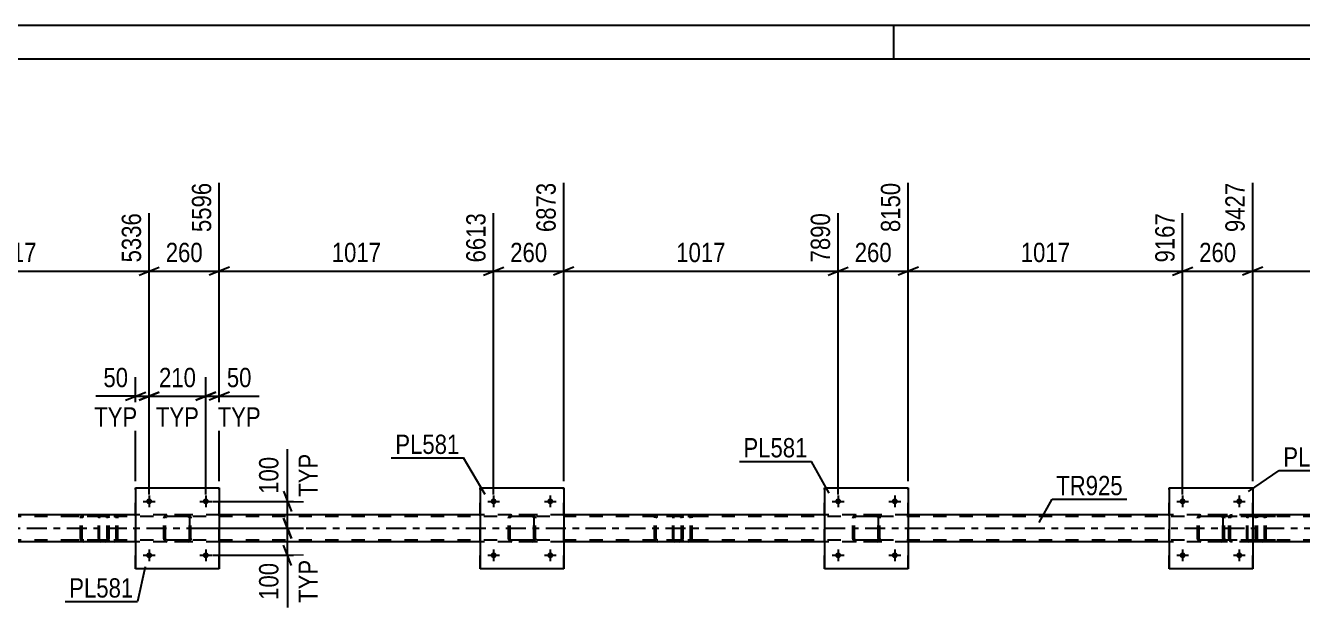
# Model space of a CAD drawing. Header units: millimetres. Extents: x -116 to 725, y -402 to 192.
# Drawn here: x 176.5 to 365.9, y 105.5 to 191.7 of the extents above; entities that cross this region are included whole.
import ezdxf

# ---------------------------------------------------------------- set-up
doc = ezdxf.new("R2010")
doc.units = ezdxf.units.MM
doc.linetypes.add('DXK_LINE_DOT2', pattern=[3.9198, 1.9599, -1.9599])
doc.linetypes.add('DXK_LINE_DOT3', pattern=[5.9187, 2.979, -0.9799, 0.9799, -0.9799])
doc.styles.add('Arial Narrow', font='ARIALN.TTF', dxfattribs={"height": 0.2})

# ---------------------------------------------------------------- blocks, each defined once
blk = doc.blocks.new('Unknown-203720616-1133')
at = {"color": 5, "linetype": 'Continuous'}
for p, q in [((725.28, 191.75), (-115.72, 191.75)), ((305.28, 186.75), (305.28, 191.75)), ((720.28, 186.75), (-110.72, 186.75))]:
    blk.add_line(p, q, dxfattribs=at)
blk = doc.blocks.new('Part-203720616-6679 - 6525')
at = {"color": 7, "linetype": 'DXK_LINE_DOT2'}
for p, q in [((630.57, 118.95), (-18.61, 118.95)), ((205.25, 119.19), (192.85, 119.19)), ((256.33, 119.19), (243.93, 119.19)), ((307.41, 119.19), (295.01, 119.19)), ((358.49, 119.19), (346.09, 119.19)), ((630.57, 115.43), (-18.61, 115.43)), ((205.25, 115.19), (192.85, 115.19)), ((256.33, 115.19), (243.93, 115.19)), ((307.41, 115.19), (295.01, 115.19)), ((358.49, 115.19), (346.09, 115.19))]:
    blk.add_line(p, q, dxfattribs=at)
at = {"color": 2, "linetype": 'Continuous'}
for p, q in [((192.85, 119.19), (154.17, 119.19)), ((243.93, 119.19), (205.25, 119.19)), ((295.01, 119.19), (256.33, 119.19)), ((346.09, 119.19), (307.41, 119.19)), ((397.17, 119.19), (358.49, 119.19)), ((192.85, 115.19), (154.17, 115.19)), ((243.93, 115.19), (205.25, 115.19)), ((295.01, 115.19), (256.33, 115.19)), ((346.09, 115.19), (307.41, 115.19)), ((397.17, 115.19), (358.49, 115.19))]:
    blk.add_line(p, q, dxfattribs=at)
at = {"color": 7, "linetype": 'DXK_LINE_DOT3'}
blk.add_line((-18.61, 117.19), (630.57, 117.19), dxfattribs=at)
blk = doc.blocks.new('Part-203720616-6551 - 6525')
at = {"color": 7, "linetype": 'DXK_LINE_DOT2'}
for p, q in [((197.05, 118.71), (197.09, 118.89)), ((197.09, 118.89), (197.05, 118.71)), ((197.05, 115.67), (197.05, 118.71)), ((197.05, 115.67), (197.05, 118.71)), ((197.29, 118.71), (197.31, 118.8)), ((197.29, 115.67), (197.29, 118.71)), ((197.29, 115.67), (197.29, 118.71)), ((197.31, 118.8), (197.36, 118.88)), ((197.35, 119.15), (197.53, 119.19)), ((197.53, 119.19), (197.35, 119.15)), ((197.36, 118.88), (197.44, 118.93)), ((197.44, 118.93), (197.53, 118.95)), ((200.57, 119.19), (197.53, 119.19)), ((200.57, 118.95), (197.53, 118.95)), ((200.57, 119.19), (200.75, 119.15)), ((200.75, 119.15), (200.57, 119.19)), ((200.57, 118.95), (200.66, 118.93)), ((200.66, 118.93), (200.74, 118.88)), ((200.74, 118.88), (200.79, 118.8)), ((200.79, 118.8), (200.81, 118.71)), ((200.81, 115.67), (200.81, 118.71)), ((200.81, 118.71), (200.81, 115.67)), ((201.01, 118.89), (201.05, 118.71)), ((201.05, 118.71), (201.01, 118.89)), ((201.05, 115.67), (201.05, 118.71)), ((201.05, 115.67), (201.05, 118.71)), ((197.09, 115.48), (197.05, 115.67)), ((197.05, 115.67), (197.09, 115.48)), ((197.31, 115.57), (197.29, 115.67)), ((197.36, 115.5), (197.31, 115.57)), ((197.44, 115.44), (197.36, 115.5)), ((200.74, 115.5), (200.66, 115.44)), ((200.79, 115.57), (200.74, 115.5)), ((200.81, 115.67), (200.79, 115.57)), ((201.05, 115.67), (201.01, 115.48)), ((201.01, 115.48), (201.05, 115.67)), ((197.53, 115.19), (197.35, 115.22)), ((197.35, 115.22), (197.53, 115.19)), ((197.53, 115.43), (197.44, 115.44)), ((200.57, 115.43), (197.53, 115.43)), ((200.57, 115.19), (197.53, 115.19)), ((200.66, 115.44), (200.57, 115.43)), ((200.75, 115.22), (200.57, 115.19)), ((200.57, 115.19), (200.75, 115.22))]:
    blk.add_line(p, q, dxfattribs=at)
at = {"color": 7, "linetype": 'DXK_LINE_DOT3'}
blk.add_line((199.05, 117.19), (199.05, 117.19), dxfattribs=at)
at = {"color": 7, "linetype": 'DXK_LINE_DOT2'}
for centre, start, end in [((197.53, 118.71), 112.5, 157.5), ((197.53, 118.71), 112.5, 157.5), ((200.57, 118.71), 22.5, 67.5), ((200.57, 118.71), 22.5, 67.5), ((197.53, 115.67), 202.5, 247.5), ((197.53, 115.67), 202.5, 247.5), ((200.57, 115.67), 292.5, 337.5), ((200.57, 115.67), 292.5, 337.5)]:
    blk.add_arc(centre, 0.48, start, end, dxfattribs=at)
blk = doc.blocks.new('Part-203720616-6697 - 6525')
at = {"color": 7, "linetype": 'DXK_LINE_DOT2'}
for p, q in [((272.51, 118.89), (272.49, 118.71)), ((272.49, 115.67), (272.49, 118.71)), ((272.57, 119.05), (272.51, 118.89)), ((272.66, 119.15), (272.57, 119.05)), ((272.63, 118.71), (272.64, 118.8)), ((272.63, 115.67), (272.63, 118.71)), ((272.64, 118.8), (272.67, 118.88)), ((272.76, 119.19), (272.66, 119.15)), ((272.67, 118.88), (272.71, 118.93)), ((272.71, 118.93), (272.76, 118.95)), ((276.7, 119.19), (272.76, 119.19)), ((276.7, 118.95), (272.76, 118.95)), ((274.04, 118.95), (274.04, 119.19)), ((275.05, 119.15), (274.85, 119.19)), ((274.85, 118.95), (274.95, 118.93)), ((274.95, 118.93), (275.03, 118.88)), ((275.03, 118.88), (275.08, 118.8)), ((275.08, 118.8), (275.1, 118.71)), ((275.1, 115.67), (275.1, 118.71)), ((275.32, 118.88), (275.32, 118.89)), ((275.36, 118.71), (275.32, 118.88)), ((275.36, 115.67), (275.36, 118.71)), ((272.49, 115.67), (272.51, 115.48)), ((272.64, 115.57), (272.63, 115.67)), ((272.67, 115.5), (272.64, 115.57)), ((272.71, 115.44), (272.67, 115.5)), ((275.03, 115.5), (274.95, 115.44)), ((275.08, 115.57), (275.03, 115.5)), ((275.1, 115.67), (275.08, 115.57)), ((275.32, 115.48), (275.36, 115.67)), ((272.51, 115.48), (272.57, 115.33)), ((272.57, 115.33), (272.66, 115.22)), ((272.66, 115.22), (272.76, 115.19)), ((272.76, 115.43), (272.71, 115.44)), ((276.7, 115.43), (272.76, 115.43)), ((276.7, 115.19), (272.76, 115.19)), ((274.04, 115.19), (274.04, 115.43)), ((274.95, 115.44), (274.85, 115.43)), ((274.85, 115.19), (275.05, 115.22))]:
    blk.add_line(p, q, dxfattribs=at)
for centre, start, end in [((274.87, 118.69), 23.8494, 68.8059), ((274.87, 115.68), 291.1941, 336.1506)]:
    blk.add_arc(centre, 0.492, start, end, dxfattribs=at)
blk = doc.blocks.new('Part-203720616-6556 - 6525')
at = {"color": 2, "linetype": 'Continuous'}
for p, q in [((192.85, 123.19), (192.85, 111.19)), ((192.85, 123.19), (205.25, 123.19)), ((205.25, 123.19), (205.25, 111.19)), ((205.25, 111.19), (192.85, 111.19))]:
    blk.add_line(p, q, dxfattribs=at)
at = {"color": 7, "linetype": 'DXK_LINE_DOT2'}
for p, q in [((192.85, 111.19), (192.85, 123.19)), ((205.25, 111.19), (205.25, 123.19))]:
    blk.add_line(p, q, dxfattribs=at)
blk = doc.blocks.new('Part-203720616-6557 - 6525')
at = {"color": 7, "linetype": 'DXK_LINE_DOT2'}
for p, q in [((248.13, 118.71), (248.17, 118.89)), ((248.17, 118.89), (248.13, 118.71)), ((248.13, 115.67), (248.13, 118.71)), ((248.13, 115.67), (248.13, 118.71)), ((248.37, 118.71), (248.39, 118.8)), ((248.37, 115.67), (248.37, 118.71)), ((248.37, 115.67), (248.37, 118.71)), ((248.39, 118.8), (248.44, 118.88)), ((248.43, 119.15), (248.61, 119.19)), ((248.61, 119.19), (248.43, 119.15)), ((248.44, 118.88), (248.52, 118.93)), ((248.52, 118.93), (248.61, 118.95)), ((251.65, 119.19), (248.61, 119.19)), ((251.65, 118.95), (248.61, 118.95)), ((251.65, 119.19), (251.83, 119.15)), ((251.83, 119.15), (251.65, 119.19)), ((251.65, 118.95), (251.74, 118.93)), ((251.74, 118.93), (251.82, 118.88)), ((251.82, 118.88), (251.87, 118.8)), ((251.87, 118.8), (251.89, 118.71)), ((251.89, 115.67), (251.89, 118.71)), ((251.89, 118.71), (251.89, 115.67)), ((252.09, 118.89), (252.13, 118.71)), ((252.13, 118.71), (252.09, 118.89)), ((252.13, 115.67), (252.13, 118.71)), ((252.13, 115.67), (252.13, 118.71)), ((248.17, 115.48), (248.13, 115.67)), ((248.13, 115.67), (248.17, 115.48)), ((248.39, 115.57), (248.37, 115.67)), ((248.44, 115.5), (248.39, 115.57)), ((248.52, 115.44), (248.44, 115.5)), ((251.82, 115.5), (251.74, 115.44)), ((251.87, 115.57), (251.82, 115.5)), ((251.89, 115.67), (251.87, 115.57)), ((252.13, 115.67), (252.09, 115.48)), ((252.09, 115.48), (252.13, 115.67)), ((248.61, 115.19), (248.43, 115.22)), ((248.43, 115.22), (248.61, 115.19)), ((248.61, 115.43), (248.52, 115.44)), ((251.65, 115.43), (248.61, 115.43)), ((251.65, 115.19), (248.61, 115.19)), ((251.74, 115.44), (251.65, 115.43)), ((251.83, 115.22), (251.65, 115.19)), ((251.65, 115.19), (251.83, 115.22))]:
    blk.add_line(p, q, dxfattribs=at)
at = {"color": 7, "linetype": 'DXK_LINE_DOT3'}
blk.add_line((250.13, 117.19), (250.13, 117.19), dxfattribs=at)
at = {"color": 7, "linetype": 'DXK_LINE_DOT2'}
for centre, start, end in [((248.61, 118.71), 112.5, 157.5), ((248.61, 118.71), 112.5, 157.5), ((251.65, 118.71), 22.5, 67.5), ((251.65, 118.71), 22.5, 67.5), ((248.61, 115.67), 202.5, 247.5), ((248.61, 115.67), 202.5, 247.5), ((251.65, 115.67), 292.5, 337.5), ((251.65, 115.67), 292.5, 337.5)]:
    blk.add_arc(centre, 0.48, start, end, dxfattribs=at)
blk = doc.blocks.new('Part-203720616-6562 - 6525')
at = {"color": 2, "linetype": 'Continuous'}
for p, q in [((243.93, 123.19), (243.93, 111.19)), ((243.93, 123.19), (256.33, 123.19)), ((256.33, 123.19), (256.33, 111.19)), ((256.33, 111.19), (243.93, 111.19))]:
    blk.add_line(p, q, dxfattribs=at)
at = {"color": 7, "linetype": 'DXK_LINE_DOT2'}
for p, q in [((243.93, 111.19), (243.93, 123.19)), ((256.33, 111.19), (256.33, 123.19))]:
    blk.add_line(p, q, dxfattribs=at)
blk = doc.blocks.new('Part-203720616-6563 - 6525')
at = {"color": 7, "linetype": 'DXK_LINE_DOT2'}
for p, q in [((299.21, 118.71), (299.25, 118.89)), ((299.25, 118.89), (299.21, 118.71)), ((299.21, 115.67), (299.21, 118.71)), ((299.21, 115.67), (299.21, 118.71)), ((299.45, 118.71), (299.47, 118.8)), ((299.45, 115.67), (299.45, 118.71)), ((299.45, 115.67), (299.45, 118.71)), ((299.47, 118.8), (299.52, 118.88)), ((299.51, 119.15), (299.69, 119.19)), ((299.69, 119.19), (299.51, 119.15)), ((299.52, 118.88), (299.6, 118.93)), ((299.6, 118.93), (299.69, 118.95)), ((302.73, 119.19), (299.69, 119.19)), ((302.73, 118.95), (299.69, 118.95)), ((302.73, 119.19), (302.91, 119.15)), ((302.91, 119.15), (302.73, 119.19)), ((302.73, 118.95), (302.82, 118.93)), ((302.82, 118.93), (302.9, 118.88)), ((302.9, 118.88), (302.95, 118.8)), ((302.95, 118.8), (302.97, 118.71)), ((302.97, 115.67), (302.97, 118.71)), ((302.97, 118.71), (302.97, 115.67)), ((303.17, 118.89), (303.21, 118.71)), ((303.21, 118.71), (303.17, 118.89)), ((303.21, 115.67), (303.21, 118.71)), ((303.21, 115.67), (303.21, 118.71)), ((299.25, 115.48), (299.21, 115.67)), ((299.21, 115.67), (299.25, 115.48)), ((299.47, 115.57), (299.45, 115.67)), ((299.52, 115.5), (299.47, 115.57)), ((299.6, 115.44), (299.52, 115.5)), ((302.9, 115.5), (302.82, 115.44)), ((302.95, 115.57), (302.9, 115.5)), ((302.97, 115.67), (302.95, 115.57)), ((303.21, 115.67), (303.17, 115.48)), ((303.17, 115.48), (303.21, 115.67)), ((299.69, 115.19), (299.51, 115.22)), ((299.51, 115.22), (299.69, 115.19)), ((299.69, 115.43), (299.6, 115.44)), ((302.73, 115.43), (299.69, 115.43)), ((302.73, 115.19), (299.69, 115.19)), ((302.82, 115.44), (302.73, 115.43)), ((302.91, 115.22), (302.73, 115.19)), ((302.73, 115.19), (302.91, 115.22))]:
    blk.add_line(p, q, dxfattribs=at)
at = {"color": 7, "linetype": 'DXK_LINE_DOT3'}
blk.add_line((301.21, 117.19), (301.21, 117.19), dxfattribs=at)
at = {"color": 7, "linetype": 'DXK_LINE_DOT2'}
for centre, start, end in [((299.69, 118.71), 112.5, 157.5), ((299.69, 118.71), 112.5, 157.5), ((302.73, 118.71), 22.5, 67.5), ((302.73, 118.71), 22.5, 67.5), ((299.69, 115.67), 202.5, 247.5), ((299.69, 115.67), 202.5, 247.5), ((302.73, 115.67), 292.5, 337.5), ((302.73, 115.67), 292.5, 337.5)]:
    blk.add_arc(centre, 0.48, start, end, dxfattribs=at)
blk = doc.blocks.new('Part-203720616-6568 - 6525')
at = {"color": 2, "linetype": 'Continuous'}
for p, q in [((295.01, 123.19), (295.01, 111.19)), ((295.01, 123.19), (307.41, 123.19)), ((307.41, 123.19), (307.41, 111.19)), ((307.41, 111.19), (295.01, 111.19))]:
    blk.add_line(p, q, dxfattribs=at)
at = {"color": 7, "linetype": 'DXK_LINE_DOT2'}
for p, q in [((295.01, 111.19), (295.01, 123.19)), ((307.41, 111.19), (307.41, 123.19))]:
    blk.add_line(p, q, dxfattribs=at)
blk = doc.blocks.new('Part-203720616-6569 - 6525')
at = {"color": 7, "linetype": 'DXK_LINE_DOT2'}
for p, q in [((350.29, 118.71), (350.33, 118.89)), ((350.33, 118.89), (350.29, 118.71)), ((350.29, 115.67), (350.29, 118.71)), ((350.29, 115.67), (350.29, 118.71)), ((350.53, 118.71), (350.55, 118.8)), ((350.53, 115.67), (350.53, 118.71)), ((350.53, 115.67), (350.53, 118.71)), ((350.55, 118.8), (350.6, 118.88)), ((350.59, 119.15), (350.77, 119.19)), ((350.77, 119.19), (350.59, 119.15)), ((350.6, 118.88), (350.68, 118.93)), ((350.68, 118.93), (350.77, 118.95)), ((353.81, 119.19), (350.77, 119.19)), ((353.81, 118.95), (350.77, 118.95)), ((353.81, 119.19), (353.99, 119.15)), ((353.99, 119.15), (353.81, 119.19)), ((353.81, 118.95), (353.9, 118.93)), ((353.9, 118.93), (353.98, 118.88)), ((353.98, 118.88), (354.03, 118.8)), ((354.03, 118.8), (354.05, 118.71)), ((354.05, 115.67), (354.05, 118.71)), ((354.05, 118.71), (354.05, 115.67)), ((354.25, 118.89), (354.29, 118.71)), ((354.29, 118.71), (354.25, 118.89)), ((354.29, 115.67), (354.29, 118.71)), ((354.29, 115.67), (354.29, 118.71)), ((350.33, 115.48), (350.29, 115.67)), ((350.29, 115.67), (350.33, 115.48)), ((350.55, 115.57), (350.53, 115.67)), ((350.6, 115.5), (350.55, 115.57)), ((350.68, 115.44), (350.6, 115.5)), ((353.98, 115.5), (353.9, 115.44)), ((354.03, 115.57), (353.98, 115.5)), ((354.05, 115.67), (354.03, 115.57)), ((354.29, 115.67), (354.25, 115.48)), ((354.25, 115.48), (354.29, 115.67)), ((350.77, 115.19), (350.59, 115.22)), ((350.59, 115.22), (350.77, 115.19)), ((350.77, 115.43), (350.68, 115.44)), ((353.81, 115.43), (350.77, 115.43)), ((353.81, 115.19), (350.77, 115.19)), ((353.9, 115.44), (353.81, 115.43)), ((353.99, 115.22), (353.81, 115.19)), ((353.81, 115.19), (353.99, 115.22))]:
    blk.add_line(p, q, dxfattribs=at)
at = {"color": 7, "linetype": 'DXK_LINE_DOT3'}
blk.add_line((352.29, 117.19), (352.29, 117.19), dxfattribs=at)
at = {"color": 7, "linetype": 'DXK_LINE_DOT2'}
for centre, start, end in [((350.77, 118.71), 112.5, 157.5), ((350.77, 118.71), 112.5, 157.5), ((353.81, 118.71), 22.5, 67.5), ((353.81, 118.71), 22.5, 67.5), ((350.77, 115.67), 202.5, 247.5), ((350.77, 115.67), 202.5, 247.5), ((353.81, 115.67), 292.5, 337.5), ((353.81, 115.67), 292.5, 337.5)]:
    blk.add_arc(centre, 0.48, start, end, dxfattribs=at)
blk = doc.blocks.new('Part-203720616-6574 - 6525')
at = {"color": 2, "linetype": 'Continuous'}
for p, q in [((346.09, 123.19), (346.09, 111.19)), ((346.09, 123.19), (358.49, 123.19)), ((358.49, 123.19), (358.49, 111.19)), ((358.49, 111.19), (346.09, 111.19))]:
    blk.add_line(p, q, dxfattribs=at)
at = {"color": 7, "linetype": 'DXK_LINE_DOT2'}
for p, q in [((346.09, 111.19), (346.09, 123.19)), ((358.49, 111.19), (358.49, 123.19))]:
    blk.add_line(p, q, dxfattribs=at)
blk = doc.blocks.new('Part-203720616-6698 - 6525')
at = {"color": 7, "linetype": 'DXK_LINE_DOT2'}
for p, q in [((357.65, 118.89), (357.62, 118.71)), ((357.62, 115.67), (357.62, 118.71)), ((357.7, 119.05), (357.65, 118.89)), ((357.79, 119.15), (357.7, 119.05)), ((357.76, 118.71), (357.77, 118.8)), ((357.76, 115.67), (357.76, 118.71)), ((357.77, 118.8), (357.8, 118.88)), ((357.9, 119.19), (357.79, 119.15)), ((357.8, 118.88), (357.84, 118.93)), ((357.84, 118.93), (357.9, 118.95)), ((361.84, 119.19), (357.9, 119.19)), ((361.84, 118.95), (357.9, 118.95)), ((359.17, 118.95), (359.17, 119.19)), ((360.18, 119.15), (359.99, 119.19)), ((359.99, 118.95), (360.08, 118.93)), ((360.08, 118.93), (360.16, 118.88)), ((360.16, 118.88), (360.22, 118.8)), ((360.22, 118.8), (360.24, 118.71)), ((360.24, 115.67), (360.24, 118.71)), ((360.45, 118.88), (360.45, 118.89)), ((360.49, 118.71), (360.45, 118.88)), ((360.49, 115.67), (360.49, 118.71)), ((357.62, 115.67), (357.65, 115.48)), ((357.77, 115.57), (357.76, 115.67)), ((357.8, 115.5), (357.77, 115.57)), ((357.84, 115.44), (357.8, 115.5)), ((360.16, 115.5), (360.08, 115.44)), ((360.22, 115.57), (360.16, 115.5)), ((360.24, 115.67), (360.22, 115.57)), ((360.45, 115.48), (360.49, 115.67)), ((357.65, 115.48), (357.7, 115.33)), ((357.7, 115.33), (357.79, 115.22)), ((357.79, 115.22), (357.9, 115.19)), ((357.9, 115.43), (357.84, 115.44)), ((361.84, 115.43), (357.9, 115.43)), ((361.84, 115.19), (357.9, 115.19)), ((359.17, 115.19), (359.17, 115.43)), ((360.08, 115.44), (359.99, 115.43)), ((359.99, 115.19), (360.18, 115.22))]:
    blk.add_line(p, q, dxfattribs=at)
for centre, start, end in [((360, 118.69), 23.8494, 68.8059), ((360, 115.68), 291.1941, 336.1506)]:
    blk.add_arc(centre, 0.492, start, end, dxfattribs=at)
blk = doc.blocks.new('Part-203720616-6707 - 6525')
at = {"color": 7, "linetype": 'DXK_LINE_DOT2'}
for p, q in [((273.53, 119.19), (268.13, 119.19)), ((273.53, 118.95), (268.13, 118.95)), ((269.82, 118.88), (269.78, 118.71)), ((269.78, 115.67), (269.78, 118.71)), ((269.82, 118.89), (269.82, 118.88)), ((270.04, 118.71), (270.06, 118.8)), ((270.04, 115.67), (270.04, 118.71)), ((270.06, 118.8), (270.11, 118.88)), ((270.29, 119.19), (270.1, 119.15)), ((270.11, 118.88), (270.19, 118.93)), ((270.19, 118.93), (270.29, 118.95)), ((273.72, 119.15), (273.53, 119.19)), ((273.53, 118.95), (273.62, 118.93)), ((273.62, 118.93), (273.71, 118.88)), ((273.71, 118.88), (273.76, 118.8)), ((273.76, 118.8), (273.78, 118.71)), ((273.78, 115.67), (273.78, 118.71)), ((274, 118.88), (274, 118.89)), ((274.04, 118.71), (274, 118.88)), ((274.04, 115.67), (274.04, 118.71)), ((269.78, 115.67), (269.82, 115.48)), ((270.06, 115.57), (270.04, 115.67)), ((270.11, 115.5), (270.06, 115.57)), ((270.19, 115.44), (270.11, 115.5)), ((273.71, 115.5), (273.62, 115.44)), ((273.76, 115.57), (273.71, 115.5)), ((273.78, 115.67), (273.76, 115.57)), ((274, 115.48), (274.04, 115.67)), ((273.53, 115.43), (268.13, 115.43)), ((273.53, 115.19), (268.13, 115.19)), ((270.1, 115.22), (270.29, 115.19)), ((270.29, 115.43), (270.19, 115.44)), ((273.62, 115.44), (273.53, 115.43)), ((273.53, 115.19), (273.72, 115.22))]:
    blk.add_line(p, q, dxfattribs=at)
for centre, start, end in [((270.27, 118.69), 110.7583, 155.68), ((273.55, 118.69), 24.32, 69.2417), ((270.27, 115.69), 204.32, 249.2417), ((273.55, 115.69), 290.7583, 335.68)]:
    blk.add_arc(centre, 0.496, start, end, dxfattribs=at)
blk = doc.blocks.new('Part-203720616-6706 - 6525')
at = {"color": 7, "linetype": 'DXK_LINE_DOT2'}
for p, q in [((188.39, 119.19), (183, 119.19)), ((188.39, 118.95), (183, 118.95)), ((184.68, 118.88), (184.65, 118.71)), ((184.65, 115.67), (184.65, 118.71)), ((184.69, 118.89), (184.68, 118.88)), ((184.9, 118.71), (184.92, 118.8)), ((184.9, 115.67), (184.9, 118.71)), ((184.92, 118.8), (184.98, 118.88)), ((185.16, 119.19), (184.96, 119.15)), ((184.98, 118.88), (185.06, 118.93)), ((185.06, 118.93), (185.16, 118.95)), ((188.59, 119.15), (188.39, 119.19)), ((188.39, 118.95), (188.49, 118.93)), ((188.49, 118.93), (188.57, 118.88)), ((188.57, 118.88), (188.63, 118.8)), ((188.63, 118.8), (188.65, 118.71)), ((188.65, 115.67), (188.65, 118.71)), ((188.87, 118.88), (188.86, 118.89)), ((188.9, 118.71), (188.87, 118.88)), ((188.9, 115.67), (188.9, 118.71)), ((184.65, 115.67), (184.69, 115.48)), ((184.92, 115.57), (184.9, 115.67)), ((184.98, 115.5), (184.92, 115.57)), ((185.06, 115.44), (184.98, 115.5)), ((188.57, 115.5), (188.49, 115.44)), ((188.63, 115.57), (188.57, 115.5)), ((188.65, 115.67), (188.63, 115.57)), ((188.86, 115.48), (188.9, 115.67)), ((188.39, 115.43), (183, 115.43)), ((188.39, 115.19), (183, 115.19)), ((184.96, 115.22), (185.16, 115.19)), ((185.16, 115.43), (185.06, 115.44)), ((188.49, 115.44), (188.39, 115.43)), ((188.39, 115.19), (188.59, 115.22))]:
    blk.add_line(p, q, dxfattribs=at)
for centre, start, end in [((185.14, 118.69), 110.7583, 155.68), ((188.41, 118.69), 24.32, 69.2417), ((185.14, 115.69), 204.32, 249.2417), ((188.41, 115.69), 290.7583, 335.68)]:
    blk.add_arc(centre, 0.496, start, end, dxfattribs=at)
blk = doc.blocks.new('Part-203720616-6708 - 6525')
at = {"color": 7, "linetype": 'DXK_LINE_DOT2'}
for p, q in [((358.66, 119.19), (353.27, 119.19)), ((358.66, 118.95), (353.27, 118.95)), ((354.95, 118.88), (354.92, 118.71)), ((354.92, 115.67), (354.92, 118.71)), ((354.95, 118.89), (354.95, 118.88)), ((355.17, 118.71), (355.19, 118.8)), ((355.17, 115.67), (355.17, 118.71)), ((355.19, 118.8), (355.25, 118.88)), ((355.43, 119.19), (355.23, 119.15)), ((355.25, 118.88), (355.33, 118.93)), ((355.33, 118.93), (355.43, 118.95)), ((358.86, 119.15), (358.66, 119.19)), ((358.66, 118.95), (358.76, 118.93)), ((358.76, 118.93), (358.84, 118.88)), ((358.84, 118.88), (358.9, 118.8)), ((358.9, 118.8), (358.92, 118.71)), ((358.92, 115.67), (358.92, 118.71)), ((359.14, 118.88), (359.13, 118.89)), ((359.17, 118.71), (359.14, 118.88)), ((359.17, 115.67), (359.17, 118.71)), ((354.92, 115.67), (354.95, 115.48)), ((355.19, 115.57), (355.17, 115.67)), ((355.25, 115.5), (355.19, 115.57)), ((355.33, 115.44), (355.25, 115.5)), ((358.84, 115.5), (358.76, 115.44)), ((358.9, 115.57), (358.84, 115.5)), ((358.92, 115.67), (358.9, 115.57)), ((359.13, 115.48), (359.17, 115.67)), ((358.66, 115.43), (353.27, 115.43)), ((358.66, 115.19), (353.27, 115.19)), ((355.23, 115.22), (355.43, 115.19)), ((355.43, 115.43), (355.33, 115.44)), ((358.76, 115.44), (358.66, 115.43)), ((358.66, 115.19), (358.86, 115.22))]:
    blk.add_line(p, q, dxfattribs=at)
for centre, start, end in [((355.41, 118.69), 110.7583, 155.68), ((358.68, 118.69), 24.32, 69.2417), ((355.41, 115.69), 204.32, 249.2417), ((358.68, 115.69), 290.7583, 335.68)]:
    blk.add_arc(centre, 0.496, start, end, dxfattribs=at)
blk = doc.blocks.new('Part-203720616-6726 - 6525')
at = {"color": 7, "linetype": 'DXK_LINE_DOT2'}
for p, q in [((187.38, 118.89), (187.36, 118.71)), ((187.36, 115.67), (187.36, 118.71)), ((187.44, 119.05), (187.38, 118.89)), ((187.52, 119.15), (187.44, 119.05)), ((187.49, 118.71), (187.5, 118.8)), ((187.49, 115.67), (187.49, 118.71)), ((187.5, 118.8), (187.53, 118.88)), ((187.63, 119.19), (187.52, 119.15)), ((187.53, 118.88), (187.58, 118.93)), ((187.58, 118.93), (187.63, 118.95)), ((191.57, 119.19), (187.63, 119.19)), ((191.57, 118.95), (187.63, 118.95)), ((188.9, 118.95), (188.9, 119.19)), ((189.91, 119.15), (189.72, 119.19)), ((189.72, 118.95), (189.81, 118.93)), ((189.81, 118.93), (189.9, 118.88)), ((189.9, 118.88), (189.95, 118.8)), ((189.95, 118.8), (189.97, 118.71)), ((189.97, 115.67), (189.97, 118.71)), ((190.19, 118.88), (190.18, 118.89)), ((190.22, 118.71), (190.19, 118.88)), ((190.22, 115.67), (190.22, 118.71)), ((187.36, 115.67), (187.38, 115.48)), ((187.5, 115.57), (187.49, 115.67)), ((187.53, 115.5), (187.5, 115.57)), ((187.58, 115.44), (187.53, 115.5)), ((189.9, 115.5), (189.81, 115.44)), ((189.95, 115.57), (189.9, 115.5)), ((189.97, 115.67), (189.95, 115.57)), ((190.18, 115.48), (190.22, 115.67)), ((187.38, 115.48), (187.44, 115.33)), ((187.44, 115.33), (187.52, 115.22)), ((187.52, 115.22), (187.63, 115.19)), ((187.63, 115.43), (187.58, 115.44)), ((191.57, 115.43), (187.63, 115.43)), ((191.57, 115.19), (187.63, 115.19)), ((188.9, 115.19), (188.9, 115.43)), ((189.81, 115.44), (189.72, 115.43)), ((189.72, 115.19), (189.91, 115.22))]:
    blk.add_line(p, q, dxfattribs=at)
for centre, start, end in [((189.73, 118.69), 23.8494, 68.8059), ((189.73, 115.68), 291.1941, 336.1506)]:
    blk.add_arc(centre, 0.492, start, end, dxfattribs=at)
blk = doc.blocks.new('Bolt-203720616-6782 - 6525')
at = {"linetype": 'Continuous'}
for points in [[(195.29, 113.19, -1), (194.41, 113.19, -1)], [(203.69, 113.19, -1), (202.81, 113.19, -1)]]:
    blk.add_hatch(color=1, dxfattribs=at).paths.add_polyline_path(points)
at = {"color": 1, "linetype": 'Continuous'}
for p, q in [((194.85, 114.07), (194.85, 112.31)), ((203.25, 114.07), (203.25, 112.31)), ((193.97, 113.19), (195.73, 113.19)), ((202.37, 113.19), (204.13, 113.19))]:
    blk.add_line(p, q, dxfattribs=at)
blk = doc.blocks.new('Bolt-203720616-6783 - 6525')
at = {"linetype": 'Continuous'}
for points in [[(195.29, 121.19, -1), (194.41, 121.19, -1)], [(203.69, 121.19, -1), (202.81, 121.19, -1)]]:
    blk.add_hatch(color=1, dxfattribs=at).paths.add_polyline_path(points)
at = {"color": 1, "linetype": 'Continuous'}
for p, q in [((193.97, 121.19), (195.73, 121.19)), ((194.85, 122.07), (194.85, 120.31)), ((202.37, 121.19), (204.13, 121.19)), ((203.25, 122.07), (203.25, 120.31))]:
    blk.add_line(p, q, dxfattribs=at)
blk = doc.blocks.new('Bolt-203720616-6784 - 6525')
at = {"linetype": 'Continuous'}
for points in [[(246.37, 113.19, -1), (245.49, 113.19, -1)], [(254.77, 113.19, -1), (253.89, 113.19, -1)]]:
    blk.add_hatch(color=1, dxfattribs=at).paths.add_polyline_path(points)
at = {"color": 1, "linetype": 'Continuous'}
for p, q in [((245.93, 114.07), (245.93, 112.31)), ((254.33, 114.07), (254.33, 112.31)), ((245.05, 113.19), (246.81, 113.19)), ((253.45, 113.19), (255.21, 113.19))]:
    blk.add_line(p, q, dxfattribs=at)
blk = doc.blocks.new('Bolt-203720616-6785 - 6525')
at = {"linetype": 'Continuous'}
for points in [[(246.37, 121.19, -1), (245.49, 121.19, -1)], [(254.77, 121.19, -1), (253.89, 121.19, -1)]]:
    blk.add_hatch(color=1, dxfattribs=at).paths.add_polyline_path(points)
at = {"color": 1, "linetype": 'Continuous'}
for p, q in [((245.05, 121.19), (246.81, 121.19)), ((245.93, 122.07), (245.93, 120.31)), ((253.45, 121.19), (255.21, 121.19)), ((254.33, 122.07), (254.33, 120.31))]:
    blk.add_line(p, q, dxfattribs=at)
blk = doc.blocks.new('Bolt-203720616-6786 - 6525')
at = {"linetype": 'Continuous'}
for points in [[(297.45, 113.19, -1), (296.57, 113.19, -1)], [(305.85, 113.19, -1), (304.97, 113.19, -1)]]:
    blk.add_hatch(color=1, dxfattribs=at).paths.add_polyline_path(points)
at = {"color": 1, "linetype": 'Continuous'}
for p, q in [((297.01, 114.07), (297.01, 112.31)), ((305.41, 114.07), (305.41, 112.31)), ((296.13, 113.19), (297.89, 113.19)), ((304.53, 113.19), (306.29, 113.19))]:
    blk.add_line(p, q, dxfattribs=at)
blk = doc.blocks.new('Bolt-203720616-6787 - 6525')
at = {"linetype": 'Continuous'}
for points in [[(297.45, 121.19, -1), (296.57, 121.19, -1)], [(305.85, 121.19, -1), (304.97, 121.19, -1)]]:
    blk.add_hatch(color=1, dxfattribs=at).paths.add_polyline_path(points)
at = {"color": 1, "linetype": 'Continuous'}
for p, q in [((296.13, 121.19), (297.89, 121.19)), ((297.01, 122.07), (297.01, 120.31)), ((304.53, 121.19), (306.29, 121.19)), ((305.41, 122.07), (305.41, 120.31))]:
    blk.add_line(p, q, dxfattribs=at)
blk = doc.blocks.new('Bolt-203720616-6812 - 6525')
at = {"linetype": 'Continuous'}
for points in [[(348.53, 113.19, -1), (347.65, 113.19, -1)], [(356.93, 113.19, -1), (356.05, 113.19, -1)]]:
    blk.add_hatch(color=1, dxfattribs=at).paths.add_polyline_path(points)
at = {"color": 1, "linetype": 'Continuous'}
for p, q in [((348.09, 114.07), (348.09, 112.31)), ((356.49, 114.07), (356.49, 112.31)), ((347.21, 113.19), (348.97, 113.19)), ((355.61, 113.19), (357.37, 113.19))]:
    blk.add_line(p, q, dxfattribs=at)
blk = doc.blocks.new('Bolt-203720616-6813 - 6525')
at = {"linetype": 'Continuous'}
for points in [[(348.53, 121.19, -1), (347.65, 121.19, -1)], [(356.93, 121.19, -1), (356.05, 121.19, -1)]]:
    blk.add_hatch(color=1, dxfattribs=at).paths.add_polyline_path(points)
at = {"color": 1, "linetype": 'Continuous'}
for p, q in [((347.21, 121.19), (348.97, 121.19)), ((348.09, 122.07), (348.09, 120.31)), ((355.61, 121.19), (357.37, 121.19)), ((356.49, 122.07), (356.49, 120.31))]:
    blk.add_line(p, q, dxfattribs=at)
blk = doc.blocks.new('StraightDimension-203720616-13715 - 6525')
at = {"color": 7, "linetype": 'Continuous'}
for p, q in [((205.25, 124.19), (205.25, 168.43)), ((194.85, 122.19), (194.85, 163.93)), ((193.35, 154.72), (196.35, 155.92)), ((194.85, 155.32), (205.25, 155.32)), ((206.75, 155.92), (203.75, 154.72))]:
    blk.add_line(p, q, dxfattribs=at)
at = {"color": 0}
blk.add_wipeout([(203.39, 156.07), (203.39, 160.27), (196.71, 160.27), (196.71, 156.07)], dxfattribs=at)
at = {"color": 0, "linetype": 'Continuous'}
blk.add_wipeout([(204.65, 169.03), (200.45, 169.03), (200.45, 160.52), (204.65, 160.52)], dxfattribs=at)
at = {"color": 3, "linetype": 'Continuous', "style": 'Arial Narrow'}
blk.add_text('5596', height=2.863, rotation=90.0002, dxfattribs=at).set_placement((204.05, 161.12))
at = {"color": 3, "style": 'Arial Narrow'}
blk.add_text('260', height=2.863, dxfattribs=at).set_placement((197.31, 156.67))
blk = doc.blocks.new('StraightDimension-203720616-13714 - 6525')
at = {"color": 7, "linetype": 'Continuous'}
for p, q in [((205.25, 124.19), (205.25, 168.43)), ((245.93, 122.19), (245.93, 163.93)), ((206.75, 155.92), (203.75, 154.72)), ((205.25, 155.32), (245.93, 155.32)), ((244.43, 154.72), (247.43, 155.92))]:
    blk.add_line(p, q, dxfattribs=at)
at = {"color": 0, "linetype": 'Continuous'}
blk.add_wipeout([(245.33, 164.53), (241.13, 164.53), (241.13, 156.02), (245.33, 156.02)], dxfattribs=at)
at = {"color": 0}
blk.add_wipeout([(229.85, 156.07), (229.85, 160.27), (221.33, 160.27), (221.33, 156.07)], dxfattribs=at)
at = {"color": 3, "linetype": 'Continuous', "style": 'Arial Narrow'}
blk.add_text('6613', height=2.863, rotation=90.0002, dxfattribs=at).set_placement((244.73, 156.62))
at = {"color": 3, "style": 'Arial Narrow'}
blk.add_text('1017', height=2.863, dxfattribs=at).set_placement((221.93, 156.67))
blk = doc.blocks.new('StraightDimension-203720616-13716 - 6525')
at = {"color": 7, "linetype": 'Continuous'}
for p, q in [((154.17, 124.19), (154.17, 168.43)), ((194.85, 122.19), (194.85, 163.93)), ((155.67, 155.92), (152.67, 154.72)), ((154.17, 155.32), (194.85, 155.32)), ((193.35, 154.72), (196.35, 155.92))]:
    blk.add_line(p, q, dxfattribs=at)
at = {"color": 0, "linetype": 'Continuous'}
blk.add_wipeout([(194.25, 164.53), (190.05, 164.53), (190.05, 156.02), (194.25, 156.02)], dxfattribs=at)
at = {"color": 0}
blk.add_wipeout([(178.77, 156.07), (178.77, 160.27), (170.25, 160.27), (170.25, 156.07)], dxfattribs=at)
at = {"color": 3, "linetype": 'Continuous', "style": 'Arial Narrow'}
blk.add_text('5336', height=2.863, rotation=90.0002, dxfattribs=at).set_placement((193.65, 156.62))
at = {"color": 3, "style": 'Arial Narrow'}
blk.add_text('1017', height=2.863, dxfattribs=at).set_placement((170.85, 156.67))
blk = doc.blocks.new('StraightDimension-203720616-7322 - 6525')
at = {"color": 7, "linetype": 'Continuous'}
for p, q in [((204.25, 121.19), (217.76, 121.19)), ((214.76, 122.69), (215.96, 119.69)), ((215.36, 117.19), (215.36, 121.19)), ((215.96, 115.69), (214.76, 118.69)), ((201.38, 117.19), (217.76, 117.19))]:
    blk.add_line(p, q, dxfattribs=at)
at = {"color": 0}
blk.add_wipeout([(214.61, 128.4), (210.41, 128.4), (210.41, 121.71), (214.61, 121.71)], dxfattribs=at)
at = {"color": 7, "linetype": 'Continuous'}
blk.add_line((215.36, 121.19), (215.36, 128.92), dxfattribs=at)
at = {"color": 3, "style": 'Arial Narrow'}
blk.add_text('100', height=2.863, rotation=90.0002, dxfattribs=at).set_placement((214.01, 122.31))
at = {"color": 0, "linetype": 'Continuous'}
blk.add_wipeout([(220.46, 128.85), (216.26, 128.85), (216.26, 121.26), (220.46, 121.26)], dxfattribs=at)
at = {"color": 7, "linetype": 'Continuous'}
blk.add_line((215.36, 121.19), (215.36, 128.92), dxfattribs=at)
at = {"color": 3, "linetype": 'Continuous', "style": 'Arial Narrow'}
blk.add_text('TYP', height=2.863, rotation=90.0002, dxfattribs=at).set_placement((219.86, 121.86))
blk = doc.blocks.new('StraightDimension-203720616-7229 - 6525')
at = {"color": 7, "linetype": 'Continuous'}
for p, q in [((192.85, 124.19), (192.85, 139.62)), ((194.85, 122.19), (194.85, 139.62)), ((191.35, 136.17), (194.35, 137.37)), ((192.85, 136.77), (194.85, 136.77)), ((196.35, 137.37), (193.35, 136.17))]:
    blk.add_line(p, q, dxfattribs=at)
at = {"color": 0}
blk.add_wipeout([(192.32, 137.52), (192.32, 141.72), (187.47, 141.72), (187.47, 137.52)], dxfattribs=at)
at = {"color": 7, "linetype": 'Continuous'}
blk.add_line((192.85, 136.77), (186.94, 136.77), dxfattribs=at)
at = {"color": 3, "style": 'Arial Narrow'}
blk.add_text('50', height=2.863, dxfattribs=at).set_placement((188.07, 138.12))
at = {"color": 0, "linetype": 'Continuous'}
blk.add_wipeout([(193.69, 131.67), (193.69, 135.87), (186.1, 135.87), (186.1, 131.67)], dxfattribs=at)
at = {"color": 7, "linetype": 'Continuous'}
blk.add_line((192.85, 136.77), (186.94, 136.77), dxfattribs=at)
at = {"color": 3, "linetype": 'Continuous', "style": 'Arial Narrow'}
blk.add_text('TYP', height=2.863, dxfattribs=at).set_placement((186.7, 132.27))
blk = doc.blocks.new('StraightDimension-203720616-7242 - 6525')
at = {"color": 7, "linetype": 'Continuous'}
for p, q in [((203.25, 122.19), (203.25, 139.62)), ((205.25, 124.19), (205.25, 139.62)), ((201.75, 136.17), (204.75, 137.37)), ((203.25, 136.77), (205.25, 136.77)), ((206.75, 137.37), (203.75, 136.17))]:
    blk.add_line(p, q, dxfattribs=at)
at = {"color": 0}
blk.add_wipeout([(210.63, 137.52), (210.63, 141.72), (205.77, 141.72), (205.77, 137.52)], dxfattribs=at)
at = {"color": 7, "linetype": 'Continuous'}
blk.add_line((205.25, 136.77), (211.16, 136.77), dxfattribs=at)
at = {"color": 3, "style": 'Arial Narrow'}
blk.add_text('50', height=2.863, dxfattribs=at).set_placement((206.37, 138.12))
at = {"color": 0, "linetype": 'Continuous'}
blk.add_wipeout([(212, 131.67), (212, 135.87), (204.41, 135.87), (204.41, 131.67)], dxfattribs=at)
at = {"color": 7, "linetype": 'Continuous'}
blk.add_line((205.25, 136.77), (211.16, 136.77), dxfattribs=at)
at = {"color": 3, "linetype": 'Continuous', "style": 'Arial Narrow'}
blk.add_text('TYP', height=2.863, dxfattribs=at).set_placement((205.01, 132.27))
blk = doc.blocks.new('StraightDimension-203720616-7255 - 6525')
at = {"color": 7, "linetype": 'Continuous'}
for p, q in [((194.85, 122.19), (194.85, 139.62)), ((203.25, 122.19), (203.25, 139.62)), ((193.35, 136.17), (196.35, 137.37)), ((194.85, 136.77), (203.25, 136.77)), ((204.75, 137.37), (201.75, 136.17))]:
    blk.add_line(p, q, dxfattribs=at)
at = {"color": 0}
blk.add_wipeout([(202.39, 137.52), (202.39, 141.72), (195.71, 141.72), (195.71, 137.52)], dxfattribs=at)
at = {"color": 0, "linetype": 'Continuous'}
blk.add_wipeout([(202.84, 131.67), (202.84, 135.87), (195.25, 135.87), (195.25, 131.67)], dxfattribs=at)
at = {"color": 3, "style": 'Arial Narrow'}
blk.add_text('210', height=2.863, dxfattribs=at).set_placement((196.31, 138.12))
at = {"color": 3, "linetype": 'Continuous', "style": 'Arial Narrow'}
blk.add_text('TYP', height=2.863, dxfattribs=at).set_placement((195.85, 132.27))
blk = doc.blocks.new('StraightDimension-203720616-7299 - 6525')
at = {"color": 7, "linetype": 'Continuous'}
for p, q in [((214.76, 118.69), (215.96, 115.69)), ((201.38, 117.19), (217.76, 117.19)), ((215.36, 113.19), (215.36, 117.19)), ((215.96, 111.69), (214.76, 114.69)), ((204.25, 113.19), (217.76, 113.19))]:
    blk.add_line(p, q, dxfattribs=at)
at = {"color": 0}
blk.add_wipeout([(214.61, 112.66), (210.41, 112.66), (210.41, 105.98), (214.61, 105.98)], dxfattribs=at)
at = {"color": 7, "linetype": 'Continuous'}
blk.add_line((215.36, 113.19), (215.36, 105.45), dxfattribs=at)
at = {"color": 3, "style": 'Arial Narrow'}
blk.add_text('100', height=2.863, rotation=90.0002, dxfattribs=at).set_placement((214.01, 106.58))
at = {"color": 0, "linetype": 'Continuous'}
blk.add_wipeout([(220.46, 113.11), (216.26, 113.11), (216.26, 105.53), (220.46, 105.53)], dxfattribs=at)
at = {"color": 7, "linetype": 'Continuous'}
blk.add_line((215.36, 113.19), (215.36, 105.45), dxfattribs=at)
at = {"color": 3, "linetype": 'Continuous', "style": 'Arial Narrow'}
blk.add_text('TYP', height=2.863, rotation=90.0002, dxfattribs=at).set_placement((219.86, 106.13))
blk = doc.blocks.new('StraightDimension-203720616-13708 - 6525')
at = {"color": 7, "linetype": 'Continuous'}
for p, q in [((358.49, 124.19), (358.49, 168.43)), ((399.17, 122.19), (399.17, 165.76)), ((359.99, 155.92), (356.99, 154.72)), ((358.49, 155.32), (399.17, 155.32)), ((397.67, 154.72), (400.67, 155.92))]:
    blk.add_line(p, q, dxfattribs=at)
at = {"color": 0, "linetype": 'Continuous'}
blk.add_wipeout([(398.57, 166.36), (394.37, 166.36), (394.37, 156.02), (398.57, 156.02)], dxfattribs=at)
at = {"color": 0}
blk.add_wipeout([(383.09, 156.07), (383.09, 160.27), (374.58, 160.27), (374.58, 156.07)], dxfattribs=at)
at = {"color": 3, "linetype": 'Continuous', "style": 'Arial Narrow'}
blk.add_text('10444', height=2.863, rotation=90.0002, dxfattribs=at).set_placement((397.97, 156.62))
at = {"color": 3, "style": 'Arial Narrow'}
blk.add_text('1017', height=2.863, dxfattribs=at).set_placement((375.18, 156.67))
blk = doc.blocks.new('StraightDimension-203720616-13709 - 6525')
at = {"color": 7, "linetype": 'Continuous'}
for p, q in [((358.49, 124.19), (358.49, 168.43)), ((348.09, 122.19), (348.09, 163.93)), ((346.59, 154.72), (349.59, 155.92)), ((348.09, 155.32), (358.49, 155.32)), ((359.99, 155.92), (356.99, 154.72))]:
    blk.add_line(p, q, dxfattribs=at)
at = {"color": 0}
blk.add_wipeout([(356.63, 156.07), (356.63, 160.27), (349.95, 160.27), (349.95, 156.07)], dxfattribs=at)
at = {"color": 0, "linetype": 'Continuous'}
blk.add_wipeout([(357.89, 169.03), (353.69, 169.03), (353.69, 160.52), (357.89, 160.52)], dxfattribs=at)
at = {"color": 3, "linetype": 'Continuous', "style": 'Arial Narrow'}
blk.add_text('9427', height=2.863, rotation=90.0002, dxfattribs=at).set_placement((357.29, 161.12))
at = {"color": 3, "style": 'Arial Narrow'}
blk.add_text('260', height=2.863, dxfattribs=at).set_placement((350.55, 156.67))
blk = doc.blocks.new('StraightDimension-203720616-13710 - 6525')
at = {"color": 7, "linetype": 'Continuous'}
for p, q in [((307.41, 124.19), (307.41, 168.43)), ((348.09, 122.19), (348.09, 163.93)), ((308.91, 155.92), (305.91, 154.72)), ((307.41, 155.32), (348.09, 155.32)), ((346.59, 154.72), (349.59, 155.92))]:
    blk.add_line(p, q, dxfattribs=at)
at = {"color": 0, "linetype": 'Continuous'}
blk.add_wipeout([(347.49, 164.53), (343.29, 164.53), (343.29, 156.02), (347.49, 156.02)], dxfattribs=at)
at = {"color": 0}
blk.add_wipeout([(332.01, 156.07), (332.01, 160.27), (323.49, 160.27), (323.49, 156.07)], dxfattribs=at)
at = {"color": 3, "linetype": 'Continuous', "style": 'Arial Narrow'}
blk.add_text('9167', height=2.863, rotation=90.0002, dxfattribs=at).set_placement((346.89, 156.62))
at = {"color": 3, "style": 'Arial Narrow'}
blk.add_text('1017', height=2.863, dxfattribs=at).set_placement((324.09, 156.67))
blk = doc.blocks.new('StraightDimension-203720616-13711 - 6525')
at = {"color": 7, "linetype": 'Continuous'}
for p, q in [((307.41, 124.19), (307.41, 168.43)), ((297.01, 122.19), (297.01, 163.93)), ((295.51, 154.72), (298.51, 155.92)), ((297.01, 155.32), (307.41, 155.32)), ((308.91, 155.92), (305.91, 154.72))]:
    blk.add_line(p, q, dxfattribs=at)
at = {"color": 0}
blk.add_wipeout([(305.55, 156.07), (305.55, 160.27), (298.87, 160.27), (298.87, 156.07)], dxfattribs=at)
at = {"color": 0, "linetype": 'Continuous'}
blk.add_wipeout([(306.81, 169.03), (302.61, 169.03), (302.61, 160.52), (306.81, 160.52)], dxfattribs=at)
at = {"color": 3, "linetype": 'Continuous', "style": 'Arial Narrow'}
blk.add_text('8150', height=2.863, rotation=90.0002, dxfattribs=at).set_placement((306.21, 161.12))
at = {"color": 3, "style": 'Arial Narrow'}
blk.add_text('260', height=2.863, dxfattribs=at).set_placement((299.47, 156.67))
blk = doc.blocks.new('StraightDimension-203720616-13712 - 6525')
at = {"color": 7, "linetype": 'Continuous'}
for p, q in [((256.33, 124.19), (256.33, 168.43)), ((297.01, 122.19), (297.01, 163.93)), ((257.83, 155.92), (254.83, 154.72)), ((256.33, 155.32), (297.01, 155.32)), ((295.51, 154.72), (298.51, 155.92))]:
    blk.add_line(p, q, dxfattribs=at)
at = {"color": 0, "linetype": 'Continuous'}
blk.add_wipeout([(296.41, 164.53), (292.21, 164.53), (292.21, 156.02), (296.41, 156.02)], dxfattribs=at)
at = {"color": 0}
blk.add_wipeout([(280.93, 156.07), (280.93, 160.27), (272.41, 160.27), (272.41, 156.07)], dxfattribs=at)
at = {"color": 3, "linetype": 'Continuous', "style": 'Arial Narrow'}
blk.add_text('7890', height=2.863, rotation=90.0002, dxfattribs=at).set_placement((295.81, 156.62))
at = {"color": 3, "style": 'Arial Narrow'}
blk.add_text('1017', height=2.863, dxfattribs=at).set_placement((273.01, 156.67))
blk = doc.blocks.new('StraightDimension-203720616-13713 - 6525')
at = {"color": 7, "linetype": 'Continuous'}
for p, q in [((256.33, 124.19), (256.33, 168.43)), ((245.93, 122.19), (245.93, 163.93)), ((244.43, 154.72), (247.43, 155.92)), ((245.93, 155.32), (256.33, 155.32)), ((257.83, 155.92), (254.83, 154.72))]:
    blk.add_line(p, q, dxfattribs=at)
at = {"color": 0}
blk.add_wipeout([(254.47, 156.07), (254.47, 160.27), (247.79, 160.27), (247.79, 156.07)], dxfattribs=at)
at = {"color": 0, "linetype": 'Continuous'}
blk.add_wipeout([(255.73, 169.03), (251.53, 169.03), (251.53, 160.52), (255.73, 160.52)], dxfattribs=at)
at = {"color": 3, "linetype": 'Continuous', "style": 'Arial Narrow'}
blk.add_text('6873', height=2.863, rotation=90.0002, dxfattribs=at).set_placement((255.13, 161.12))
at = {"color": 3, "style": 'Arial Narrow'}
blk.add_text('260', height=2.863, dxfattribs=at).set_placement((248.39, 156.67))
blk = doc.blocks.new('Mark-203720616-6564 - 6525')
at = {"color": 0}
blk.add_wipeout([(292.48, 127.71), (292.48, 130.71), (282.97, 130.71), (282.97, 127.71)], dxfattribs=at)
blk.add_wipeout([(292.48, 127.71), (292.48, 130.71), (282.97, 130.71), (282.97, 127.71)], dxfattribs=at)
at = {"color": 30, "linetype": 'Continuous'}
for p in [(282.37, 127.11), (295.67, 122.4)]:
    blk.add_line(p, (293.08, 127.11), dxfattribs=at)
at = {"color": 3, "style": 'Arial Narrow'}
blk.add_text('PL581', height=2.863, dxfattribs=at).set_placement((282.97, 127.71))
blk = doc.blocks.new('Mark-203720616-6552 - 6525')
at = {"color": 0}
blk.add_wipeout([(192.51, 106.92), (192.51, 109.92), (183, 109.92), (183, 106.92)], dxfattribs=at)
blk.add_wipeout([(192.51, 106.92), (192.51, 109.92), (183, 109.92), (183, 106.92)], dxfattribs=at)
at = {"color": 30, "linetype": 'Continuous'}
for p in [(194.27, 111.47), (182.4, 106.32)]:
    blk.add_line(p, (193.11, 106.32), dxfattribs=at)
at = {"color": 3, "style": 'Arial Narrow'}
blk.add_text('PL581', height=2.863, dxfattribs=at).set_placement((183, 106.92))
blk = doc.blocks.new('Mark-203720616-6558 - 6525')
at = {"color": 0}
blk.add_wipeout([(240.86, 128.22), (240.86, 131.22), (231.35, 131.22), (231.35, 128.22)], dxfattribs=at)
blk.add_wipeout([(240.86, 128.22), (240.86, 131.22), (231.35, 131.22), (231.35, 128.22)], dxfattribs=at)
at = {"color": 30, "linetype": 'Continuous'}
for p in [(230.75, 127.62), (244.65, 122.21)]:
    blk.add_line(p, (241.46, 127.62), dxfattribs=at)
at = {"color": 3, "style": 'Arial Narrow'}
blk.add_text('PL581', height=2.863, dxfattribs=at).set_placement((231.35, 128.22))
blk = doc.blocks.new('Mark-203720616-6675 - 6525')
at = {"color": 0}
blk.add_wipeout([(339.21, 122.1), (339.21, 125.1), (329.35, 125.1), (329.35, 122.1)], dxfattribs=at)
blk.add_wipeout([(339.21, 122.1), (339.21, 125.1), (329.35, 125.1), (329.35, 122.1)], dxfattribs=at)
at = {"color": 30, "linetype": 'Continuous'}
for p, q in [((326.83, 118.04), (328.75, 121.5)), ((328.75, 121.5), (339.81, 121.5))]:
    blk.add_line(p, q, dxfattribs=at)
at = {"color": 3, "style": 'Arial Narrow'}
blk.add_text('TR925', height=2.863, dxfattribs=at).set_placement((329.35, 122.1))
blk = doc.blocks.new('Mark-203720616-6570 - 6525')
at = {"color": 0}
blk.add_wipeout([(372.52, 126.34), (372.52, 129.34), (363.02, 129.34), (363.02, 126.34)], dxfattribs=at)
blk.add_wipeout([(372.52, 126.34), (372.52, 129.34), (363.02, 129.34), (363.02, 126.34)], dxfattribs=at)
at = {"color": 30, "linetype": 'Continuous'}
for p, q in [((357.85, 122.67), (362.42, 125.74)), ((362.42, 125.74), (373.12, 125.74))]:
    blk.add_line(p, q, dxfattribs=at)
at = {"color": 3, "style": 'Arial Narrow'}
blk.add_text('PL581', height=2.863, dxfattribs=at).set_placement((363.02, 126.34))

msp = doc.modelspace()

# ---------------------------------------------------------------- block references
for name in ['Unknown-203720616-1133', 'Part-203720616-6556 - 6525', 'Part-203720616-6562 - 6525', 'Part-203720616-6568 - 6525', 'Part-203720616-6574 - 6525', 'Bolt-203720616-6783 - 6525', 'Bolt-203720616-6785 - 6525', 'Bolt-203720616-6787 - 6525', 'Bolt-203720616-6813 - 6525', 'Part-203720616-6679 - 6525', 'Part-203720616-6706 - 6525', 'Part-203720616-6726 - 6525', 'Part-203720616-6551 - 6525', 'Part-203720616-6557 - 6525', 'Part-203720616-6707 - 6525', 'Part-203720616-6697 - 6525', 'Part-203720616-6563 - 6525', 'Part-203720616-6569 - 6525', 'Part-203720616-6708 - 6525', 'Part-203720616-6698 - 6525', 'Bolt-203720616-6782 - 6525', 'Bolt-203720616-6784 - 6525', 'Bolt-203720616-6786 - 6525', 'Bolt-203720616-6812 - 6525']:
    msp.add_blockref(name, (0, 0))

# ---------------------------------------------------------------- next in the draw order: block references
for name in ['StraightDimension-203720616-13715 - 6525', 'StraightDimension-203720616-13708 - 6525', 'Mark-203720616-6552 - 6525']:
    msp.add_blockref(name, (0, 0))

# ---------------------------------------------------------------- next in the draw order: block references
for name in ['StraightDimension-203720616-13709 - 6525', 'StraightDimension-203720616-13716 - 6525', 'StraightDimension-203720616-13714 - 6525']:
    msp.add_blockref(name, (0, 0))

# ---------------------------------------------------------------- next in the draw order: block references
for name in ['StraightDimension-203720616-13710 - 6525', 'StraightDimension-203720616-7229 - 6525', 'StraightDimension-203720616-7322 - 6525', 'Mark-203720616-6570 - 6525']:
    msp.add_blockref(name, (0, 0))

# ---------------------------------------------------------------- next in the draw order: block references
for name in ['StraightDimension-203720616-13711 - 6525', 'StraightDimension-203720616-7242 - 6525', 'Mark-203720616-6675 - 6525', 'StraightDimension-203720616-7299 - 6525']:
    msp.add_blockref(name, (0, 0))

# ---------------------------------------------------------------- next in the draw order: block references
for name in ['StraightDimension-203720616-13712 - 6525', 'StraightDimension-203720616-7255 - 6525']:
    msp.add_blockref(name, (0, 0))

# ---------------------------------------------------------------- next in the draw order: block references
for name in ['StraightDimension-203720616-13713 - 6525', 'Mark-203720616-6564 - 6525']:
    msp.add_blockref(name, (0, 0))

# ---------------------------------------------------------------- next in the draw order: block references
msp.add_blockref('Mark-203720616-6558 - 6525', (0, 0))

doc.saveas('drawing.dxf')
